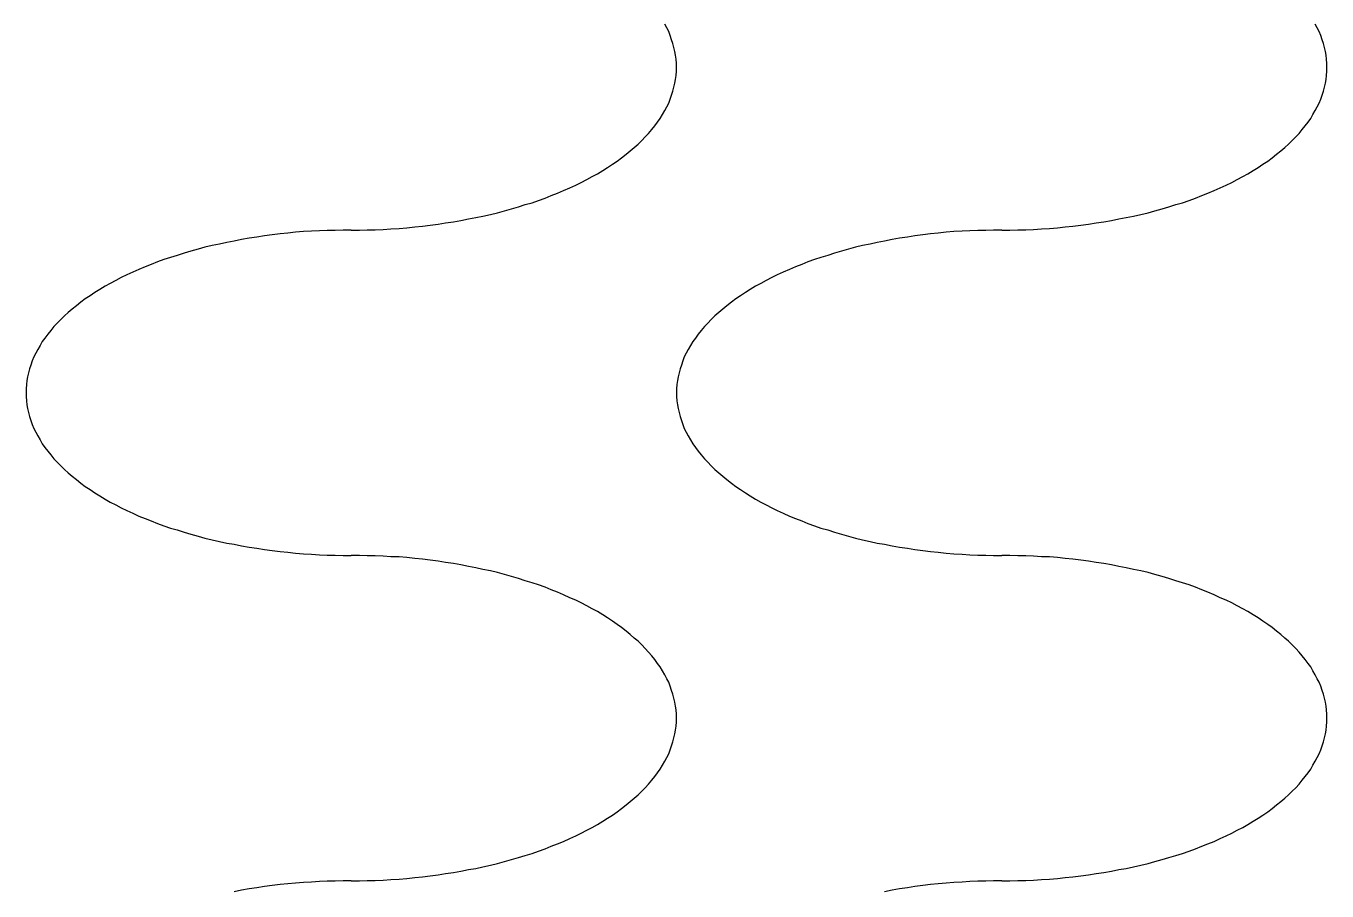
# Model space of a CAD drawing. Extents: x 0 to 40, y 0 to 70.
# Drawn here: x 29.6 to 30, y 49.3969 to 49.6627 of the extents above; entities that cross this region are included whole.
import ezdxf

# ---------------------------------------------------------------- set-up
doc = ezdxf.new("R2010")
doc.units = 0
doc.layers.add('AL_FOIL', color=2, linetype='CONTINUOUS')

msp = doc.modelspace()

# ---------------------------------------------------------------- linework, layer by layer
at = {"layer": 'AL_FOIL'}
for p, q in [((29.797, 49.6621), (29.7964, 49.6633)), ((29.7976, 49.661), (29.797, 49.6621)), ((29.7981, 49.6598), (29.7976, 49.661)), ((29.997, 49.6621), (29.9964, 49.6633)), ((29.9976, 49.661), (29.997, 49.6621)), ((29.9981, 49.6598), (29.9976, 49.661)), ((29.7985, 49.6585), (29.7981, 49.6598)), ((29.7989, 49.6573), (29.7985, 49.6585)), ((29.7992, 49.6561), (29.7989, 49.6573)), ((29.7995, 49.6549), (29.7992, 49.6561)), ((29.9985, 49.6585), (29.9981, 49.6598)), ((29.9989, 49.6573), (29.9985, 49.6585)), ((29.9992, 49.6561), (29.9989, 49.6573)), ((29.9995, 49.6549), (29.9992, 49.6561)), ((29.7997, 49.6537), (29.7995, 49.6549)), ((29.7999, 49.6525), (29.7997, 49.6537)), ((29.8, 49.6512), (29.7999, 49.6525)), ((29.9997, 49.6537), (29.9995, 49.6549)), ((29.9999, 49.6525), (29.9997, 49.6537)), ((30, 49.6512), (29.9999, 49.6525)), ((29.7999, 49.6475), (29.8, 49.6488)), ((29.8, 49.65), (29.8, 49.6512)), ((29.8, 49.6488), (29.8, 49.65)), ((29.9999, 49.6475), (30, 49.6488)), ((30, 49.65), (30, 49.6512)), ((30, 49.6488), (30, 49.65)), ((29.7992, 49.6439), (29.7995, 49.6451)), ((29.7995, 49.6451), (29.7997, 49.6463)), ((29.7997, 49.6463), (29.7999, 49.6475)), ((29.9992, 49.6439), (29.9995, 49.6451)), ((29.9995, 49.6451), (29.9997, 49.6463)), ((29.9997, 49.6463), (29.9999, 49.6475)), ((29.7976, 49.639), (29.7981, 49.6402)), ((29.7981, 49.6402), (29.7985, 49.6415)), ((29.7985, 49.6415), (29.7989, 49.6427)), ((29.7989, 49.6427), (29.7992, 49.6439)), ((29.9976, 49.639), (29.9981, 49.6402)), ((29.9981, 49.6402), (29.9985, 49.6415)), ((29.9985, 49.6415), (29.9989, 49.6427)), ((29.9989, 49.6427), (29.9992, 49.6439)), ((29.7957, 49.6355), (29.7964, 49.6367)), ((29.7964, 49.6367), (29.797, 49.6379)), ((29.797, 49.6379), (29.7976, 49.639)), ((29.9957, 49.6355), (29.9964, 49.6367)), ((29.9964, 49.6367), (29.997, 49.6379)), ((29.997, 49.6379), (29.9976, 49.639)), ((29.7924, 49.6309), (29.7933, 49.632)), ((29.7933, 49.632), (29.7942, 49.6332)), ((29.7942, 49.6332), (29.795, 49.6343)), ((29.795, 49.6343), (29.7957, 49.6355)), ((29.9924, 49.6309), (29.9933, 49.632)), ((29.9933, 49.632), (29.9942, 49.6332)), ((29.9942, 49.6332), (29.995, 49.6343)), ((29.995, 49.6343), (29.9957, 49.6355)), ((29.7893, 49.6275), (29.7904, 49.6286)), ((29.7904, 49.6286), (29.7914, 49.6297)), ((29.7914, 49.6297), (29.7924, 49.6309)), ((29.9893, 49.6275), (29.9904, 49.6286)), ((29.9904, 49.6286), (29.9914, 49.6297)), ((29.9914, 49.6297), (29.9924, 49.6309)), ((29.7845, 49.6233), (29.7858, 49.6243)), ((29.7858, 49.6243), (29.787, 49.6254)), ((29.787, 49.6254), (29.7882, 49.6264)), ((29.7882, 49.6264), (29.7893, 49.6275)), ((29.9845, 49.6233), (29.9858, 49.6243)), ((29.9858, 49.6243), (29.987, 49.6254)), ((29.987, 49.6254), (29.9882, 49.6264)), ((29.9882, 49.6264), (29.9893, 49.6275)), ((29.7788, 49.6192), (29.7803, 49.6202)), ((29.7803, 49.6202), (29.7818, 49.6212)), ((29.7818, 49.6212), (29.7831, 49.6222)), ((29.7831, 49.6222), (29.7845, 49.6233)), ((29.9788, 49.6192), (29.9803, 49.6202)), ((29.9803, 49.6202), (29.9818, 49.6212)), ((29.9818, 49.6212), (29.9831, 49.6222)), ((29.9831, 49.6222), (29.9845, 49.6233)), ((29.7724, 49.6155), (29.7741, 49.6164)), ((29.7741, 49.6164), (29.7757, 49.6173)), ((29.7757, 49.6173), (29.7773, 49.6183)), ((29.7773, 49.6183), (29.7788, 49.6192)), ((29.9724, 49.6155), (29.9741, 49.6164)), ((29.9741, 49.6164), (29.9757, 49.6173)), ((29.9757, 49.6173), (29.9773, 49.6183)), ((29.9773, 49.6183), (29.9788, 49.6192)), ((29.7634, 49.6113), (29.7653, 49.6121)), ((29.7653, 49.6121), (29.7672, 49.613)), ((29.7672, 49.613), (29.769, 49.6138)), ((29.769, 49.6138), (29.7707, 49.6146)), ((29.7707, 49.6146), (29.7724, 49.6155)), ((29.9634, 49.6113), (29.9653, 49.6121)), ((29.9653, 49.6121), (29.9672, 49.613)), ((29.9672, 49.613), (29.969, 49.6138)), ((29.969, 49.6138), (29.9707, 49.6146)), ((29.9707, 49.6146), (29.9724, 49.6155)), ((29.7535, 49.6078), (29.7556, 49.6084)), ((29.7556, 49.6084), (29.7576, 49.6091)), ((29.7576, 49.6091), (29.7596, 49.6098)), ((29.7596, 49.6098), (29.7615, 49.6106)), ((29.7615, 49.6106), (29.7634, 49.6113)), ((29.9535, 49.6078), (29.9556, 49.6084)), ((29.9556, 49.6084), (29.9576, 49.6091)), ((29.9576, 49.6091), (29.9596, 49.6098)), ((29.9596, 49.6098), (29.9615, 49.6106)), ((29.9615, 49.6106), (29.9634, 49.6113)), ((29.7383, 49.6038), (29.7405, 49.6043)), ((29.7405, 49.6043), (29.7428, 49.6048)), ((29.7428, 49.6048), (29.745, 49.6053)), ((29.745, 49.6053), (29.7471, 49.6059)), ((29.7471, 49.6059), (29.7493, 49.6065)), ((29.7493, 49.6065), (29.7514, 49.6071)), ((29.7514, 49.6071), (29.7535, 49.6078)), ((29.9383, 49.6038), (29.9405, 49.6043)), ((29.9405, 49.6043), (29.9428, 49.6048)), ((29.9428, 49.6048), (29.945, 49.6053)), ((29.945, 49.6053), (29.9471, 49.6059)), ((29.9471, 49.6059), (29.9493, 49.6065)), ((29.9493, 49.6065), (29.9514, 49.6071)), ((29.9514, 49.6071), (29.9535, 49.6078)), ((29.6975, 49.6), (29.6951, 49.5999)), ((29.7, 49.6), (29.6975, 49.6)), ((29.7, 49.6), (29.7025, 49.6)), ((29.7025, 49.6), (29.7049, 49.6001)), ((29.7049, 49.6001), (29.7074, 49.6001)), ((29.7074, 49.6001), (29.7098, 49.6002)), ((29.7098, 49.6002), (29.7122, 49.6004)), ((29.7122, 49.6004), (29.7147, 49.6005)), ((29.7147, 49.6005), (29.7171, 49.6007)), ((29.7171, 49.6007), (29.7195, 49.601)), ((29.7195, 49.601), (29.7219, 49.6012)), ((29.7219, 49.6012), (29.7243, 49.6015)), ((29.7243, 49.6015), (29.7267, 49.6018)), ((29.7267, 49.6018), (29.729, 49.6022)), ((29.729, 49.6022), (29.7314, 49.6025)), ((29.7314, 49.6025), (29.7337, 49.6029)), ((29.7337, 49.6029), (29.736, 49.6034)), ((29.736, 49.6034), (29.7383, 49.6038)), ((29.8975, 49.6), (29.8951, 49.5999)), ((29.9, 49.6), (29.8975, 49.6)), ((29.9, 49.6), (29.9025, 49.6)), ((29.9025, 49.6), (29.9049, 49.6001)), ((29.9049, 49.6001), (29.9074, 49.6001)), ((29.9074, 49.6001), (29.9098, 49.6002)), ((29.9098, 49.6002), (29.9122, 49.6004)), ((29.9122, 49.6004), (29.9147, 49.6005)), ((29.9147, 49.6005), (29.9171, 49.6007)), ((29.9171, 49.6007), (29.9195, 49.601)), ((29.9195, 49.601), (29.9219, 49.6012)), ((29.9219, 49.6012), (29.9243, 49.6015)), ((29.9243, 49.6015), (29.9267, 49.6018)), ((29.9267, 49.6018), (29.929, 49.6022)), ((29.929, 49.6022), (29.9314, 49.6025)), ((29.9314, 49.6025), (29.9337, 49.6029)), ((29.9337, 49.6029), (29.936, 49.6034)), ((29.936, 49.6034), (29.9383, 49.6038)), ((29.6617, 49.5962), (29.6595, 49.5957)), ((29.664, 49.5966), (29.6617, 49.5962)), ((29.6663, 49.5971), (29.664, 49.5966)), ((29.6686, 49.5975), (29.6663, 49.5971)), ((29.671, 49.5978), (29.6686, 49.5975)), ((29.6733, 49.5982), (29.671, 49.5978)), ((29.6757, 49.5985), (29.6733, 49.5982)), ((29.6781, 49.5988), (29.6757, 49.5985)), ((29.6805, 49.599), (29.6781, 49.5988)), ((29.6829, 49.5993), (29.6805, 49.599)), ((29.6853, 49.5995), (29.6829, 49.5993)), ((29.6878, 49.5996), (29.6853, 49.5995)), ((29.6902, 49.5998), (29.6878, 49.5996)), ((29.6926, 49.5999), (29.6902, 49.5998)), ((29.6951, 49.5999), (29.6926, 49.5999)), ((29.8617, 49.5962), (29.8595, 49.5957)), ((29.864, 49.5966), (29.8617, 49.5962)), ((29.8663, 49.5971), (29.864, 49.5966)), ((29.8686, 49.5975), (29.8663, 49.5971)), ((29.871, 49.5978), (29.8686, 49.5975)), ((29.8733, 49.5982), (29.871, 49.5978)), ((29.8757, 49.5985), (29.8733, 49.5982)), ((29.8781, 49.5988), (29.8757, 49.5985)), ((29.8805, 49.599), (29.8781, 49.5988)), ((29.8829, 49.5993), (29.8805, 49.599)), ((29.8853, 49.5995), (29.8829, 49.5993)), ((29.8878, 49.5996), (29.8853, 49.5995)), ((29.8902, 49.5998), (29.8878, 49.5996)), ((29.8926, 49.5999), (29.8902, 49.5998)), ((29.8951, 49.5999), (29.8926, 49.5999)), ((29.6465, 49.5922), (29.6444, 49.5916)), ((29.6486, 49.5929), (29.6465, 49.5922)), ((29.6507, 49.5935), (29.6486, 49.5929)), ((29.6529, 49.5941), (29.6507, 49.5935)), ((29.655, 49.5947), (29.6529, 49.5941)), ((29.6572, 49.5952), (29.655, 49.5947)), ((29.6595, 49.5957), (29.6572, 49.5952)), ((29.8465, 49.5922), (29.8444, 49.5916)), ((29.8486, 49.5929), (29.8465, 49.5922)), ((29.8507, 49.5935), (29.8486, 49.5929)), ((29.8529, 49.5941), (29.8507, 49.5935)), ((29.855, 49.5947), (29.8529, 49.5941)), ((29.8572, 49.5952), (29.855, 49.5947)), ((29.8595, 49.5957), (29.8572, 49.5952)), ((29.6366, 49.5887), (29.6347, 49.5879)), ((29.6385, 49.5894), (29.6366, 49.5887)), ((29.6404, 49.5902), (29.6385, 49.5894)), ((29.6424, 49.5909), (29.6404, 49.5902)), ((29.6444, 49.5916), (29.6424, 49.5909)), ((29.8366, 49.5887), (29.8347, 49.5879)), ((29.8385, 49.5894), (29.8366, 49.5887)), ((29.8404, 49.5902), (29.8385, 49.5894)), ((29.8424, 49.5909), (29.8404, 49.5902)), ((29.8444, 49.5916), (29.8424, 49.5909)), ((29.6276, 49.5845), (29.6259, 49.5836)), ((29.6293, 49.5854), (29.6276, 49.5845)), ((29.631, 49.5862), (29.6293, 49.5854)), ((29.6328, 49.587), (29.631, 49.5862)), ((29.6347, 49.5879), (29.6328, 49.587)), ((29.8276, 49.5845), (29.8259, 49.5836)), ((29.8293, 49.5854), (29.8276, 49.5845)), ((29.831, 49.5862), (29.8293, 49.5854)), ((29.8328, 49.587), (29.831, 49.5862)), ((29.8347, 49.5879), (29.8328, 49.587)), ((29.6212, 49.5808), (29.6197, 49.5798)), ((29.6227, 49.5817), (29.6212, 49.5808)), ((29.6243, 49.5827), (29.6227, 49.5817)), ((29.6259, 49.5836), (29.6243, 49.5827)), ((29.8212, 49.5808), (29.8197, 49.5798)), ((29.8227, 49.5817), (29.8212, 49.5808)), ((29.8243, 49.5827), (29.8227, 49.5817)), ((29.8259, 49.5836), (29.8243, 49.5827)), ((29.6155, 49.5767), (29.6142, 49.5757)), ((29.6169, 49.5778), (29.6155, 49.5767)), ((29.6182, 49.5788), (29.6169, 49.5778)), ((29.6197, 49.5798), (29.6182, 49.5788)), ((29.8155, 49.5767), (29.8142, 49.5757)), ((29.8169, 49.5778), (29.8155, 49.5767)), ((29.8182, 49.5788), (29.8169, 49.5778)), ((29.8197, 49.5798), (29.8182, 49.5788)), ((29.6107, 49.5725), (29.6096, 49.5714)), ((29.6118, 49.5736), (29.6107, 49.5725)), ((29.613, 49.5746), (29.6118, 49.5736)), ((29.6142, 49.5757), (29.613, 49.5746)), ((29.8107, 49.5725), (29.8096, 49.5714)), ((29.8118, 49.5736), (29.8107, 49.5725)), ((29.813, 49.5746), (29.8118, 49.5736)), ((29.8142, 49.5757), (29.813, 49.5746)), ((29.6067, 49.568), (29.6058, 49.5668)), ((29.6076, 49.5691), (29.6067, 49.568)), ((29.6086, 49.5703), (29.6076, 49.5691)), ((29.6096, 49.5714), (29.6086, 49.5703)), ((29.8067, 49.568), (29.8058, 49.5668)), ((29.8076, 49.5691), (29.8067, 49.568)), ((29.8086, 49.5703), (29.8076, 49.5691)), ((29.8096, 49.5714), (29.8086, 49.5703)), ((29.6043, 49.5645), (29.6036, 49.5633)), ((29.605, 49.5657), (29.6043, 49.5645)), ((29.6058, 49.5668), (29.605, 49.5657)), ((29.8043, 49.5645), (29.8036, 49.5633)), ((29.805, 49.5657), (29.8043, 49.5645)), ((29.8058, 49.5668), (29.805, 49.5657)), ((29.6024, 49.561), (29.6019, 49.5598)), ((29.603, 49.5621), (29.6024, 49.561)), ((29.6036, 49.5633), (29.603, 49.5621)), ((29.8024, 49.561), (29.8019, 49.5598)), ((29.803, 49.5621), (29.8024, 49.561)), ((29.8036, 49.5633), (29.803, 49.5621)), ((29.6008, 49.5561), (29.6005, 49.5549)), ((29.6011, 49.5573), (29.6008, 49.5561)), ((29.6015, 49.5585), (29.6011, 49.5573)), ((29.6019, 49.5598), (29.6015, 49.5585)), ((29.8008, 49.5561), (29.8005, 49.5549)), ((29.8011, 49.5573), (29.8008, 49.5561)), ((29.8015, 49.5585), (29.8011, 49.5573)), ((29.8019, 49.5598), (29.8015, 49.5585)), ((29.6001, 49.5525), (29.6, 49.5512)), ((29.6003, 49.5537), (29.6001, 49.5525)), ((29.6005, 49.5549), (29.6003, 49.5537)), ((29.8001, 49.5525), (29.8, 49.5512)), ((29.8003, 49.5537), (29.8001, 49.5525)), ((29.8005, 49.5549), (29.8003, 49.5537)), ((29.6, 49.5512), (29.6, 49.55)), ((29.6, 49.55), (29.6, 49.5488)), ((29.6, 49.5488), (29.6001, 49.5475)), ((29.8, 49.5512), (29.8, 49.55)), ((29.8, 49.55), (29.8, 49.5488)), ((29.8, 49.5488), (29.8001, 49.5475)), ((29.6001, 49.5475), (29.6003, 49.5463)), ((29.6003, 49.5463), (29.6005, 49.5451)), ((29.6005, 49.5451), (29.6008, 49.5439)), ((29.8001, 49.5475), (29.8003, 49.5463)), ((29.8003, 49.5463), (29.8005, 49.5451)), ((29.8005, 49.5451), (29.8008, 49.5439)), ((29.6008, 49.5439), (29.6011, 49.5427)), ((29.6011, 49.5427), (29.6015, 49.5415)), ((29.6015, 49.5415), (29.6019, 49.5402)), ((29.6019, 49.5402), (29.6024, 49.539)), ((29.8008, 49.5439), (29.8011, 49.5427)), ((29.8011, 49.5427), (29.8015, 49.5415)), ((29.8015, 49.5415), (29.8019, 49.5402)), ((29.8019, 49.5402), (29.8024, 49.539)), ((29.6024, 49.539), (29.603, 49.5379)), ((29.603, 49.5379), (29.6036, 49.5367)), ((29.6036, 49.5367), (29.6043, 49.5355)), ((29.8024, 49.539), (29.803, 49.5379)), ((29.803, 49.5379), (29.8036, 49.5367)), ((29.8036, 49.5367), (29.8043, 49.5355)), ((29.6043, 49.5355), (29.605, 49.5343)), ((29.605, 49.5343), (29.6058, 49.5332)), ((29.6058, 49.5332), (29.6067, 49.532)), ((29.6067, 49.532), (29.6076, 49.5309)), ((29.8043, 49.5355), (29.805, 49.5343)), ((29.805, 49.5343), (29.8058, 49.5332)), ((29.8058, 49.5332), (29.8067, 49.532)), ((29.8067, 49.532), (29.8076, 49.5309)), ((29.6076, 49.5309), (29.6086, 49.5297)), ((29.6086, 49.5297), (29.6096, 49.5286)), ((29.6096, 49.5286), (29.6107, 49.5275)), ((29.8076, 49.5309), (29.8086, 49.5297)), ((29.8086, 49.5297), (29.8096, 49.5286)), ((29.8096, 49.5286), (29.8107, 49.5275)), ((29.6107, 49.5275), (29.6118, 49.5264)), ((29.6118, 49.5264), (29.613, 49.5254)), ((29.613, 49.5254), (29.6142, 49.5243)), ((29.6142, 49.5243), (29.6155, 49.5233)), ((29.8107, 49.5275), (29.8118, 49.5264)), ((29.8118, 49.5264), (29.813, 49.5254)), ((29.813, 49.5254), (29.8142, 49.5243)), ((29.8142, 49.5243), (29.8155, 49.5233)), ((29.6155, 49.5233), (29.6169, 49.5222)), ((29.6169, 49.5222), (29.6182, 49.5212)), ((29.6182, 49.5212), (29.6197, 49.5202)), ((29.6197, 49.5202), (29.6212, 49.5192)), ((29.8155, 49.5233), (29.8169, 49.5222)), ((29.8169, 49.5222), (29.8182, 49.5212)), ((29.8182, 49.5212), (29.8197, 49.5202)), ((29.8197, 49.5202), (29.8212, 49.5192)), ((29.6212, 49.5192), (29.6227, 49.5183)), ((29.6227, 49.5183), (29.6243, 49.5173)), ((29.6243, 49.5173), (29.6259, 49.5164)), ((29.6259, 49.5164), (29.6276, 49.5155)), ((29.8212, 49.5192), (29.8227, 49.5183)), ((29.8227, 49.5183), (29.8243, 49.5173)), ((29.8243, 49.5173), (29.8259, 49.5164)), ((29.8259, 49.5164), (29.8276, 49.5155)), ((29.6276, 49.5155), (29.6293, 49.5146)), ((29.6293, 49.5146), (29.631, 49.5138)), ((29.631, 49.5138), (29.6328, 49.513)), ((29.6328, 49.513), (29.6347, 49.5121)), ((29.6347, 49.5121), (29.6366, 49.5113)), ((29.8276, 49.5155), (29.8293, 49.5146)), ((29.8293, 49.5146), (29.831, 49.5138)), ((29.831, 49.5138), (29.8328, 49.513)), ((29.8328, 49.513), (29.8347, 49.5121)), ((29.8347, 49.5121), (29.8366, 49.5113)), ((29.6366, 49.5113), (29.6385, 49.5106)), ((29.6385, 49.5106), (29.6404, 49.5098)), ((29.6404, 49.5098), (29.6424, 49.5091)), ((29.6424, 49.5091), (29.6444, 49.5084)), ((29.6444, 49.5084), (29.6465, 49.5078)), ((29.8366, 49.5113), (29.8385, 49.5106)), ((29.8385, 49.5106), (29.8404, 49.5098)), ((29.8404, 49.5098), (29.8424, 49.5091)), ((29.8424, 49.5091), (29.8444, 49.5084)), ((29.8444, 49.5084), (29.8465, 49.5078)), ((29.6465, 49.5078), (29.6486, 49.5071)), ((29.6486, 49.5071), (29.6507, 49.5065)), ((29.6507, 49.5065), (29.6529, 49.5059)), ((29.6529, 49.5059), (29.655, 49.5053)), ((29.655, 49.5053), (29.6572, 49.5048)), ((29.6572, 49.5048), (29.6595, 49.5043)), ((29.6595, 49.5043), (29.6617, 49.5038)), ((29.8465, 49.5078), (29.8486, 49.5071)), ((29.8486, 49.5071), (29.8507, 49.5065)), ((29.8507, 49.5065), (29.8529, 49.5059)), ((29.8529, 49.5059), (29.855, 49.5053)), ((29.855, 49.5053), (29.8572, 49.5048)), ((29.8572, 49.5048), (29.8595, 49.5043)), ((29.8595, 49.5043), (29.8617, 49.5038)), ((29.6617, 49.5038), (29.664, 49.5034)), ((29.664, 49.5034), (29.6663, 49.5029)), ((29.6663, 49.5029), (29.6686, 49.5025)), ((29.6686, 49.5025), (29.671, 49.5022)), ((29.671, 49.5022), (29.6733, 49.5018)), ((29.6733, 49.5018), (29.6757, 49.5015)), ((29.6757, 49.5015), (29.6781, 49.5012)), ((29.6781, 49.5012), (29.6805, 49.501)), ((29.6805, 49.501), (29.6829, 49.5007)), ((29.6829, 49.5007), (29.6853, 49.5005)), ((29.6853, 49.5005), (29.6878, 49.5004)), ((29.6878, 49.5004), (29.6902, 49.5002)), ((29.6902, 49.5002), (29.6926, 49.5001)), ((29.6926, 49.5001), (29.6951, 49.5001)), ((29.6951, 49.5001), (29.6975, 49.5)), ((29.6975, 49.5), (29.7, 49.5)), ((29.7025, 49.5), (29.7, 49.5)), ((29.7049, 49.4999), (29.7025, 49.5)), ((29.8617, 49.5038), (29.864, 49.5034)), ((29.864, 49.5034), (29.8663, 49.5029)), ((29.8663, 49.5029), (29.8686, 49.5025)), ((29.8686, 49.5025), (29.871, 49.5022)), ((29.871, 49.5022), (29.8733, 49.5018)), ((29.8733, 49.5018), (29.8757, 49.5015)), ((29.8757, 49.5015), (29.8781, 49.5012)), ((29.8781, 49.5012), (29.8805, 49.501)), ((29.8805, 49.501), (29.8829, 49.5007)), ((29.8829, 49.5007), (29.8853, 49.5005)), ((29.8853, 49.5005), (29.8878, 49.5004)), ((29.8878, 49.5004), (29.8902, 49.5002)), ((29.8902, 49.5002), (29.8926, 49.5001)), ((29.8926, 49.5001), (29.8951, 49.5001)), ((29.8951, 49.5001), (29.8975, 49.5)), ((29.8975, 49.5), (29.9, 49.5)), ((29.9025, 49.5), (29.9, 49.5)), ((29.9049, 49.4999), (29.9025, 49.5)), ((29.7074, 49.4999), (29.7049, 49.4999)), ((29.7098, 49.4998), (29.7074, 49.4999)), ((29.7122, 49.4996), (29.7098, 49.4998)), ((29.7147, 49.4995), (29.7122, 49.4996)), ((29.7171, 49.4993), (29.7147, 49.4995)), ((29.7195, 49.499), (29.7171, 49.4993)), ((29.7219, 49.4988), (29.7195, 49.499)), ((29.7243, 49.4985), (29.7219, 49.4988)), ((29.7267, 49.4982), (29.7243, 49.4985)), ((29.729, 49.4978), (29.7267, 49.4982)), ((29.7314, 49.4975), (29.729, 49.4978)), ((29.7337, 49.4971), (29.7314, 49.4975)), ((29.736, 49.4966), (29.7337, 49.4971)), ((29.7383, 49.4962), (29.736, 49.4966)), ((29.7405, 49.4957), (29.7383, 49.4962)), ((29.9074, 49.4999), (29.9049, 49.4999)), ((29.9098, 49.4998), (29.9074, 49.4999)), ((29.9122, 49.4996), (29.9098, 49.4998)), ((29.9147, 49.4995), (29.9122, 49.4996)), ((29.9171, 49.4993), (29.9147, 49.4995)), ((29.9195, 49.499), (29.9171, 49.4993)), ((29.9219, 49.4988), (29.9195, 49.499)), ((29.9243, 49.4985), (29.9219, 49.4988)), ((29.9267, 49.4982), (29.9243, 49.4985)), ((29.929, 49.4978), (29.9267, 49.4982)), ((29.9314, 49.4975), (29.929, 49.4978)), ((29.9337, 49.4971), (29.9314, 49.4975)), ((29.936, 49.4966), (29.9337, 49.4971)), ((29.9383, 49.4962), (29.936, 49.4966)), ((29.9405, 49.4957), (29.9383, 49.4962)), ((29.7428, 49.4952), (29.7405, 49.4957)), ((29.745, 49.4947), (29.7428, 49.4952)), ((29.7471, 49.4941), (29.745, 49.4947)), ((29.7493, 49.4935), (29.7471, 49.4941)), ((29.7514, 49.4929), (29.7493, 49.4935)), ((29.7535, 49.4922), (29.7514, 49.4929)), ((29.7556, 49.4916), (29.7535, 49.4922)), ((29.9428, 49.4952), (29.9405, 49.4957)), ((29.945, 49.4947), (29.9428, 49.4952)), ((29.9471, 49.4941), (29.945, 49.4947)), ((29.9493, 49.4935), (29.9471, 49.4941)), ((29.9514, 49.4929), (29.9493, 49.4935)), ((29.9535, 49.4922), (29.9514, 49.4929)), ((29.9556, 49.4916), (29.9535, 49.4922)), ((29.7576, 49.4909), (29.7556, 49.4916)), ((29.7596, 49.4902), (29.7576, 49.4909)), ((29.7615, 49.4894), (29.7596, 49.4902)), ((29.7634, 49.4887), (29.7615, 49.4894)), ((29.7653, 49.4879), (29.7634, 49.4887)), ((29.9576, 49.4909), (29.9556, 49.4916)), ((29.9596, 49.4902), (29.9576, 49.4909)), ((29.9615, 49.4894), (29.9596, 49.4902)), ((29.9634, 49.4887), (29.9615, 49.4894)), ((29.9653, 49.4879), (29.9634, 49.4887)), ((29.7672, 49.487), (29.7653, 49.4879)), ((29.769, 49.4862), (29.7672, 49.487)), ((29.7707, 49.4854), (29.769, 49.4862)), ((29.7724, 49.4845), (29.7707, 49.4854)), ((29.7741, 49.4836), (29.7724, 49.4845)), ((29.9672, 49.487), (29.9653, 49.4879)), ((29.969, 49.4862), (29.9672, 49.487)), ((29.9707, 49.4854), (29.969, 49.4862)), ((29.9724, 49.4845), (29.9707, 49.4854)), ((29.9741, 49.4836), (29.9724, 49.4845)), ((29.7757, 49.4827), (29.7741, 49.4836)), ((29.7773, 49.4817), (29.7757, 49.4827)), ((29.7788, 49.4808), (29.7773, 49.4817)), ((29.7803, 49.4798), (29.7788, 49.4808)), ((29.9757, 49.4827), (29.9741, 49.4836)), ((29.9773, 49.4817), (29.9757, 49.4827)), ((29.9788, 49.4808), (29.9773, 49.4817)), ((29.9803, 49.4798), (29.9788, 49.4808)), ((29.7818, 49.4788), (29.7803, 49.4798)), ((29.7831, 49.4778), (29.7818, 49.4788)), ((29.7845, 49.4767), (29.7831, 49.4778)), ((29.7858, 49.4757), (29.7845, 49.4767)), ((29.9818, 49.4788), (29.9803, 49.4798)), ((29.9831, 49.4778), (29.9818, 49.4788)), ((29.9845, 49.4767), (29.9831, 49.4778)), ((29.9858, 49.4757), (29.9845, 49.4767)), ((29.787, 49.4746), (29.7858, 49.4757)), ((29.7882, 49.4736), (29.787, 49.4746)), ((29.7893, 49.4725), (29.7882, 49.4736)), ((29.7904, 49.4714), (29.7893, 49.4725)), ((29.987, 49.4746), (29.9858, 49.4757)), ((29.9882, 49.4736), (29.987, 49.4746)), ((29.9893, 49.4725), (29.9882, 49.4736)), ((29.9904, 49.4714), (29.9893, 49.4725)), ((29.7914, 49.4703), (29.7904, 49.4714)), ((29.7924, 49.4691), (29.7914, 49.4703)), ((29.7933, 49.468), (29.7924, 49.4691)), ((29.7942, 49.4668), (29.7933, 49.468)), ((29.9914, 49.4703), (29.9904, 49.4714)), ((29.9924, 49.4691), (29.9914, 49.4703)), ((29.9933, 49.468), (29.9924, 49.4691)), ((29.9942, 49.4668), (29.9933, 49.468)), ((29.795, 49.4657), (29.7942, 49.4668)), ((29.7957, 49.4645), (29.795, 49.4657)), ((29.7964, 49.4633), (29.7957, 49.4645)), ((29.995, 49.4657), (29.9942, 49.4668)), ((29.9957, 49.4645), (29.995, 49.4657)), ((29.9964, 49.4633), (29.9957, 49.4645)), ((29.797, 49.4621), (29.7964, 49.4633)), ((29.7976, 49.461), (29.797, 49.4621)), ((29.7981, 49.4598), (29.7976, 49.461)), ((29.997, 49.4621), (29.9964, 49.4633)), ((29.9976, 49.461), (29.997, 49.4621)), ((29.9981, 49.4598), (29.9976, 49.461)), ((29.7985, 49.4585), (29.7981, 49.4598)), ((29.7989, 49.4573), (29.7985, 49.4585)), ((29.7992, 49.4561), (29.7989, 49.4573)), ((29.7995, 49.4549), (29.7992, 49.4561)), ((29.9985, 49.4585), (29.9981, 49.4598)), ((29.9989, 49.4573), (29.9985, 49.4585)), ((29.9992, 49.4561), (29.9989, 49.4573)), ((29.9995, 49.4549), (29.9992, 49.4561)), ((29.7997, 49.4537), (29.7995, 49.4549)), ((29.7999, 49.4525), (29.7997, 49.4537)), ((29.8, 49.4512), (29.7999, 49.4525)), ((29.9997, 49.4537), (29.9995, 49.4549)), ((29.9999, 49.4525), (29.9997, 49.4537)), ((30, 49.4512), (29.9999, 49.4525)), ((29.7999, 49.4475), (29.8, 49.4488)), ((29.8, 49.45), (29.8, 49.4512)), ((29.8, 49.4488), (29.8, 49.45)), ((29.9999, 49.4475), (30, 49.4488)), ((30, 49.45), (30, 49.4512)), ((30, 49.4488), (30, 49.45)), ((29.7992, 49.4439), (29.7995, 49.4451)), ((29.7995, 49.4451), (29.7997, 49.4463)), ((29.7997, 49.4463), (29.7999, 49.4475)), ((29.9992, 49.4439), (29.9995, 49.4451)), ((29.9995, 49.4451), (29.9997, 49.4463)), ((29.9997, 49.4463), (29.9999, 49.4475)), ((29.7976, 49.439), (29.7981, 49.4402)), ((29.7981, 49.4402), (29.7985, 49.4415)), ((29.7985, 49.4415), (29.7989, 49.4427)), ((29.7989, 49.4427), (29.7992, 49.4439)), ((29.9976, 49.439), (29.9981, 49.4402)), ((29.9981, 49.4402), (29.9985, 49.4415)), ((29.9985, 49.4415), (29.9989, 49.4427)), ((29.9989, 49.4427), (29.9992, 49.4439)), ((29.7957, 49.4355), (29.7964, 49.4367)), ((29.7964, 49.4367), (29.797, 49.4379)), ((29.797, 49.4379), (29.7976, 49.439)), ((29.9957, 49.4355), (29.9964, 49.4367)), ((29.9964, 49.4367), (29.997, 49.4379)), ((29.997, 49.4379), (29.9976, 49.439)), ((29.7924, 49.4309), (29.7933, 49.432)), ((29.7933, 49.432), (29.7942, 49.4332)), ((29.7942, 49.4332), (29.795, 49.4343)), ((29.795, 49.4343), (29.7957, 49.4355)), ((29.9924, 49.4309), (29.9933, 49.432)), ((29.9933, 49.432), (29.9942, 49.4332)), ((29.9942, 49.4332), (29.995, 49.4343)), ((29.995, 49.4343), (29.9957, 49.4355)), ((29.7893, 49.4275), (29.7904, 49.4286)), ((29.7904, 49.4286), (29.7914, 49.4297)), ((29.7914, 49.4297), (29.7924, 49.4309)), ((29.9893, 49.4275), (29.9904, 49.4286)), ((29.9904, 49.4286), (29.9914, 49.4297)), ((29.9914, 49.4297), (29.9924, 49.4309)), ((29.7845, 49.4233), (29.7858, 49.4243)), ((29.7858, 49.4243), (29.787, 49.4254)), ((29.787, 49.4254), (29.7882, 49.4264)), ((29.7882, 49.4264), (29.7893, 49.4275)), ((29.9845, 49.4233), (29.9858, 49.4243)), ((29.9858, 49.4243), (29.987, 49.4254)), ((29.987, 49.4254), (29.9882, 49.4264)), ((29.9882, 49.4264), (29.9893, 49.4275)), ((29.7788, 49.4192), (29.7803, 49.4202)), ((29.7803, 49.4202), (29.7818, 49.4212)), ((29.7818, 49.4212), (29.7831, 49.4222)), ((29.7831, 49.4222), (29.7845, 49.4233)), ((29.9788, 49.4192), (29.9803, 49.4202)), ((29.9803, 49.4202), (29.9818, 49.4212)), ((29.9818, 49.4212), (29.9831, 49.4222)), ((29.9831, 49.4222), (29.9845, 49.4233)), ((29.7724, 49.4155), (29.7741, 49.4164)), ((29.7741, 49.4164), (29.7757, 49.4173)), ((29.7757, 49.4173), (29.7773, 49.4183)), ((29.7773, 49.4183), (29.7788, 49.4192)), ((29.9724, 49.4155), (29.9741, 49.4164)), ((29.9741, 49.4164), (29.9757, 49.4173)), ((29.9757, 49.4173), (29.9773, 49.4183)), ((29.9773, 49.4183), (29.9788, 49.4192)), ((29.7634, 49.4113), (29.7653, 49.4121)), ((29.7653, 49.4121), (29.7672, 49.413)), ((29.7672, 49.413), (29.769, 49.4138)), ((29.769, 49.4138), (29.7707, 49.4146)), ((29.7707, 49.4146), (29.7724, 49.4155)), ((29.9634, 49.4113), (29.9653, 49.4121)), ((29.9653, 49.4121), (29.9672, 49.413)), ((29.9672, 49.413), (29.969, 49.4138)), ((29.969, 49.4138), (29.9707, 49.4146)), ((29.9707, 49.4146), (29.9724, 49.4155)), ((29.7535, 49.4078), (29.7556, 49.4084)), ((29.7556, 49.4084), (29.7576, 49.4091)), ((29.7576, 49.4091), (29.7596, 49.4098)), ((29.7596, 49.4098), (29.7615, 49.4106)), ((29.7615, 49.4106), (29.7634, 49.4113)), ((29.9535, 49.4078), (29.9556, 49.4084)), ((29.9556, 49.4084), (29.9576, 49.4091)), ((29.9576, 49.4091), (29.9596, 49.4098)), ((29.9596, 49.4098), (29.9615, 49.4106)), ((29.9615, 49.4106), (29.9634, 49.4113)), ((29.7383, 49.4038), (29.7405, 49.4043)), ((29.7405, 49.4043), (29.7428, 49.4048)), ((29.7428, 49.4048), (29.745, 49.4053)), ((29.745, 49.4053), (29.7471, 49.4059)), ((29.7471, 49.4059), (29.7493, 49.4065)), ((29.7493, 49.4065), (29.7514, 49.4071)), ((29.7514, 49.4071), (29.7535, 49.4078)), ((29.9383, 49.4038), (29.9405, 49.4043)), ((29.9405, 49.4043), (29.9428, 49.4048)), ((29.9428, 49.4048), (29.945, 49.4053)), ((29.945, 49.4053), (29.9471, 49.4059)), ((29.9471, 49.4059), (29.9493, 49.4065)), ((29.9493, 49.4065), (29.9514, 49.4071)), ((29.9514, 49.4071), (29.9535, 49.4078)), ((29.6975, 49.4), (29.6951, 49.3999)), ((29.7, 49.4), (29.6975, 49.4)), ((29.7, 49.4), (29.7025, 49.4)), ((29.7025, 49.4), (29.7049, 49.4001)), ((29.7049, 49.4001), (29.7074, 49.4001)), ((29.7074, 49.4001), (29.7098, 49.4002)), ((29.7098, 49.4002), (29.7122, 49.4004)), ((29.7122, 49.4004), (29.7147, 49.4005)), ((29.7147, 49.4005), (29.7171, 49.4007)), ((29.7171, 49.4007), (29.7195, 49.401)), ((29.7195, 49.401), (29.7219, 49.4012)), ((29.7219, 49.4012), (29.7243, 49.4015)), ((29.7243, 49.4015), (29.7267, 49.4018)), ((29.7267, 49.4018), (29.729, 49.4022)), ((29.729, 49.4022), (29.7314, 49.4025)), ((29.7314, 49.4025), (29.7337, 49.4029)), ((29.7337, 49.4029), (29.736, 49.4034)), ((29.736, 49.4034), (29.7383, 49.4038)), ((29.8975, 49.4), (29.8951, 49.3999)), ((29.9, 49.4), (29.8975, 49.4)), ((29.9, 49.4), (29.9025, 49.4)), ((29.9025, 49.4), (29.9049, 49.4001)), ((29.9049, 49.4001), (29.9074, 49.4001)), ((29.9074, 49.4001), (29.9098, 49.4002)), ((29.9098, 49.4002), (29.9122, 49.4004)), ((29.9122, 49.4004), (29.9147, 49.4005)), ((29.9147, 49.4005), (29.9171, 49.4007)), ((29.9171, 49.4007), (29.9195, 49.401)), ((29.9195, 49.401), (29.9219, 49.4012)), ((29.9219, 49.4012), (29.9243, 49.4015)), ((29.9243, 49.4015), (29.9267, 49.4018)), ((29.9267, 49.4018), (29.929, 49.4022)), ((29.929, 49.4022), (29.9314, 49.4025)), ((29.9314, 49.4025), (29.9337, 49.4029)), ((29.9337, 49.4029), (29.936, 49.4034)), ((29.936, 49.4034), (29.9383, 49.4038)), ((29.6663, 49.3971), (29.664, 49.3966)), ((29.6686, 49.3975), (29.6663, 49.3971)), ((29.671, 49.3978), (29.6686, 49.3975)), ((29.6733, 49.3982), (29.671, 49.3978)), ((29.6757, 49.3985), (29.6733, 49.3982)), ((29.6781, 49.3988), (29.6757, 49.3985)), ((29.6805, 49.399), (29.6781, 49.3988)), ((29.6829, 49.3993), (29.6805, 49.399)), ((29.6853, 49.3995), (29.6829, 49.3993)), ((29.6878, 49.3996), (29.6853, 49.3995)), ((29.6902, 49.3998), (29.6878, 49.3996)), ((29.6926, 49.3999), (29.6902, 49.3998)), ((29.6951, 49.3999), (29.6926, 49.3999)), ((29.8663, 49.3971), (29.864, 49.3966)), ((29.8686, 49.3975), (29.8663, 49.3971)), ((29.871, 49.3978), (29.8686, 49.3975)), ((29.8733, 49.3982), (29.871, 49.3978)), ((29.8757, 49.3985), (29.8733, 49.3982)), ((29.8781, 49.3988), (29.8757, 49.3985)), ((29.8805, 49.399), (29.8781, 49.3988)), ((29.8829, 49.3993), (29.8805, 49.399)), ((29.8853, 49.3995), (29.8829, 49.3993)), ((29.8878, 49.3996), (29.8853, 49.3995)), ((29.8902, 49.3998), (29.8878, 49.3996)), ((29.8926, 49.3999), (29.8902, 49.3998)), ((29.8951, 49.3999), (29.8926, 49.3999))]:
    msp.add_line(p, q, dxfattribs=at)

doc.saveas('drawing.dxf')
